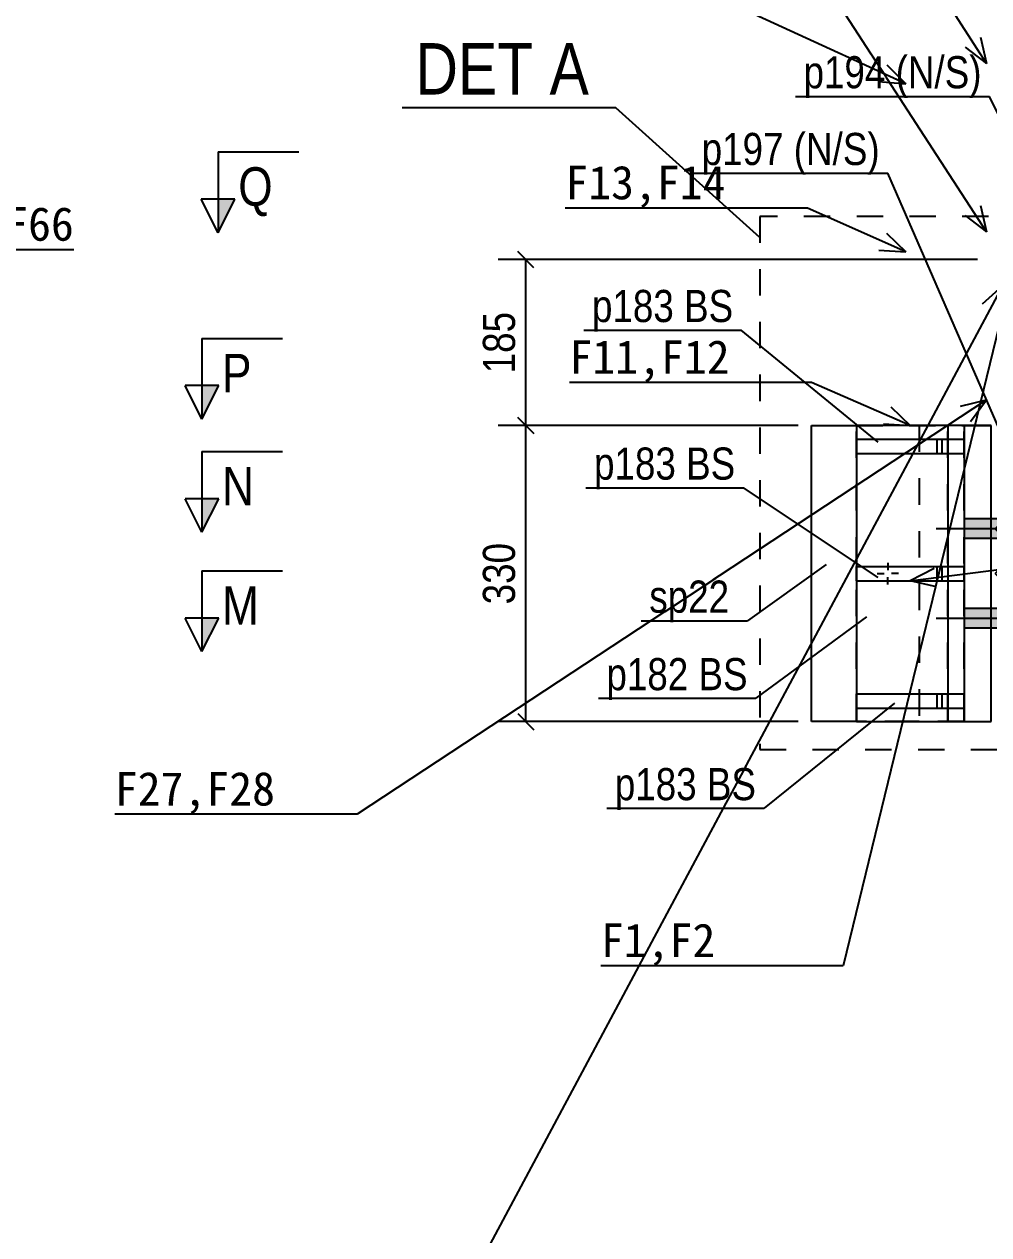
# Model space of a CAD drawing. Header units: millimetres. Extents: x -256 to 585, y -266 to 464.
# Drawn here: x -83.5 to -11.8, y 164.5 to 254.4 of the extents above; entities that cross this region are included whole.
import ezdxf

# ---------------------------------------------------------------- set-up
doc = ezdxf.new("R2010")
doc.units = ezdxf.units.MM
doc.linetypes.add('DXK_LINE_DOT2', pattern=[3.9198, 1.9599, -1.9599])
doc.layers.add('WELD_LABELS', color=5, linetype='Continuous')
doc.styles.add('Arial Narrow', font='ARIALN.TTF', dxfattribs={"height": 0.2})

# ---------------------------------------------------------------- blocks, each defined once
blk = doc.blocks.new('Part-252070812-3746 - 3710')
at = {"color": 2, "linetype": 'Continuous'}
for p, q in [((-13.667, 224.6), (-21.667, 224.6)), ((-21.667, 224.6), (-21.667, 223.6)), ((-14.867, 224.6), (-14.867, 223.6)), ((-21.667, 222.533), (-21.667, 214.133)), ((-14.867, 222.533), (-14.867, 214.133)), ((-21.667, 213.067), (-21.667, 204.667)), ((-14.867, 213.067), (-14.867, 204.667)), ((-21.667, 203.6), (-21.667, 202.6)), ((-14.867, 203.6), (-14.867, 202.6)), ((-21.667, 202.6), (-13.667, 202.6))]:
    blk.add_line(p, q, dxfattribs=at)
at = {"color": 7, "linetype": 'DXK_LINE_DOT2'}
for p, q in [((-13.667, 202.6), (-13.667, 224.6)), ((-21.667, 223.6), (-21.667, 222.533)), ((-14.867, 223.6), (-14.867, 222.533)), ((-21.667, 214.133), (-21.667, 213.067)), ((-14.867, 214.133), (-14.867, 213.067)), ((-21.667, 204.667), (-21.667, 203.6)), ((-14.867, 204.667), (-14.867, 203.6))]:
    blk.add_line(p, q, dxfattribs=at)
blk = doc.blocks.new('Part-252070812-3887 - 3710')
at = {"color": 7, "linetype": 'DXK_LINE_DOT2'}
for p, q in [((-21.667, 213.067), (-21.667, 214.133)), ((-21.667, 214.133), (-13.667, 214.133)), ((-15.667, 213.067), (-15.667, 214.133)), ((-15.334, 214.133), (-15.334, 213.067)), ((-13.667, 213.067), (-13.667, 214.133)), ((-21.667, 213.067), (-13.667, 213.067))]:
    blk.add_line(p, q, dxfattribs=at)
blk = doc.blocks.new('Part-252070812-3744 - 3710')
at = {"color": 2, "linetype": 'Continuous'}
for p, q in [((-25, 224.6), (-21.667, 224.6)), ((-25, 202.6), (-25, 224.6)), ((-21.667, 202.6), (-25, 202.6))]:
    blk.add_line(p, q, dxfattribs=at)
at = {"color": 7, "linetype": 'DXK_LINE_DOT2'}
for p, q in [((-21.667, 224.6), (-17, 224.6)), ((-17, 224.6), (-17, 202.6)), ((-17, 202.6), (-21.667, 202.6))]:
    blk.add_line(p, q, dxfattribs=at)
blk = doc.blocks.new('Bolt-252070812-3843 - 3710')
at = {"color": 3, "linetype": 'Continuous'}
for p, q in [((-19.334, 214.4), (-19.334, 213.867)), ((-20.134, 213.6), (-19.601, 213.6)), ((-19.334, 212.8), (-19.334, 213.333)), ((-18.534, 213.6), (-19.066, 213.6))]:
    blk.add_line(p, q, dxfattribs=at)
blk = doc.blocks.new('Part-252070812-3747 - 3710')
at = {"color": 2, "linetype": 'Continuous'}
for p, q in [((-21.667, 223.6), (-13.667, 223.6)), ((-21.667, 223.6), (-21.667, 222.533)), ((-15.334, 223.6), (-15.334, 222.533)), ((-21.667, 222.533), (-13.667, 222.533))]:
    blk.add_line(p, q, dxfattribs=at)
at = {"color": 7, "linetype": 'DXK_LINE_DOT2'}
for p, q in [((-15.667, 222.533), (-15.667, 223.6)), ((-13.667, 223.6), (-13.667, 222.533))]:
    blk.add_line(p, q, dxfattribs=at)
blk = doc.blocks.new('Part-252070812-3739 - 3710')
at = {"color": 2, "linetype": 'Continuous'}
for p, q in [((-13.667, 224.6), (-13.667, 202.6)), ((-11.667, 224.6), (-13.667, 224.6)), ((-11.667, 202.6), (-11.667, 224.6)), ((-11.367, 216.933), (-9.967, 218.333)), ((-11.367, 216.933), (-10.067, 215.633)), ((-11.367, 213.6), (-9.967, 215)), ((-11.367, 213.6), (-10.067, 212.3)), ((-13.667, 202.6), (-11.667, 202.6))]:
    blk.add_line(p, q, dxfattribs=at)
at = {"color": 7, "linetype": 'DXK_LINE_DOT2'}
for p, q in [((-13.667, 224.6), (-11.667, 224.6)), ((-13.667, 202.6), (-11.667, 202.6))]:
    blk.add_line(p, q, dxfattribs=at)
blk = doc.blocks.new('Part-252070812-3745 - 3710')
at = {"color": 7, "linetype": 'DXK_LINE_DOT2'}
for p, q in [((-21.667, 202.6), (-21.667, 224.6)), ((-21.667, 224.6), (-13.667, 224.6)), ((-14.867, 202.6), (-14.867, 224.6)), ((-13.667, 202.6), (-13.667, 224.6)), ((-13.667, 202.6), (-21.667, 202.6))]:
    blk.add_line(p, q, dxfattribs=at)
blk = doc.blocks.new('Part-252070812-3748 - 3710')
at = {"color": 7, "linetype": 'DXK_LINE_DOT2'}
for p, q in [((-21.667, 222.533), (-21.667, 223.6)), ((-21.667, 223.6), (-13.667, 223.6)), ((-15.667, 222.533), (-15.667, 223.6)), ((-15.334, 223.6), (-15.334, 222.533)), ((-13.667, 222.533), (-13.667, 223.6)), ((-21.667, 222.533), (-13.667, 222.533))]:
    blk.add_line(p, q, dxfattribs=at)
blk = doc.blocks.new('Part-252070812-3749 - 3710')
at = {"color": 2, "linetype": 'Continuous'}
for p, q in [((-21.667, 204.667), (-13.667, 204.667)), ((-21.667, 204.667), (-21.667, 203.6)), ((-15.334, 204.667), (-15.334, 203.6)), ((-21.667, 203.6), (-13.667, 203.6))]:
    blk.add_line(p, q, dxfattribs=at)
at = {"color": 7, "linetype": 'DXK_LINE_DOT2'}
for p, q in [((-15.667, 203.6), (-15.667, 204.667)), ((-13.667, 204.667), (-13.667, 203.6))]:
    blk.add_line(p, q, dxfattribs=at)
blk = doc.blocks.new('Part-252070812-3750 - 3710')
at = {"color": 7, "linetype": 'DXK_LINE_DOT2'}
for p, q in [((-21.667, 203.6), (-21.667, 204.667)), ((-21.667, 204.667), (-13.667, 204.667)), ((-15.667, 203.6), (-15.667, 204.667)), ((-15.334, 204.667), (-15.334, 203.6)), ((-13.667, 203.6), (-13.667, 204.667)), ((-21.667, 203.6), (-13.667, 203.6))]:
    blk.add_line(p, q, dxfattribs=at)
blk = doc.blocks.new('Bolt-252070812-3833 - 3710')
at = {"linetype": 'Continuous'}
for points in [[(-13.667, 217.667), (-13.667, 216.2), (-11.667, 216.2), (-11.667, 217.667)], [(-11.667, 217.667), (-11.667, 216.2), (-10.4, 216.2), (-10.4, 217.667)], [(-13.667, 211), (-13.667, 209.533), (-11.667, 209.533), (-11.667, 211)], [(-11.667, 211), (-11.667, 209.533), (-10.4, 209.533), (-10.4, 211)]]:
    blk.add_hatch(color=3, dxfattribs=at).paths.add_polyline_path(points)
at = {"color": 3, "linetype": 'Continuous'}
for p, q in [((-9.507, 216.933), (-15.733, 216.933)), ((-11.667, 217.667), (-13.667, 217.667)), ((-10.4, 217.667), (-11.667, 217.667)), ((-11.667, 216.2), (-13.667, 216.2)), ((-10.4, 216.2), (-11.667, 216.2)), ((-11.667, 211), (-13.667, 211)), ((-10.4, 211), (-11.667, 211)), ((-9.507, 210.267), (-15.733, 210.267)), ((-11.667, 209.533), (-13.667, 209.533)), ((-10.4, 209.533), (-11.667, 209.533))]:
    blk.add_line(p, q, dxfattribs=at)
at = {"color": 3, "linetype": 'DXK_LINE_DOT2'}
for p, q in [((-9.507, 216.933), (-15.733, 216.933)), ((-11.667, 217.667), (-13.667, 217.667)), ((-10.4, 217.667), (-11.667, 217.667)), ((-11.667, 216.2), (-13.667, 216.2)), ((-10.4, 216.2), (-11.667, 216.2)), ((-11.667, 211), (-13.667, 211)), ((-10.4, 211), (-11.667, 211)), ((-9.507, 210.267), (-15.733, 210.267)), ((-11.667, 209.533), (-13.667, 209.533)), ((-10.4, 209.533), (-11.667, 209.533))]:
    blk.add_line(p, q, dxfattribs=at)
blk = doc.blocks.new('Bolt-252070812-3838 - 3710')
at = {"color": 3, "linetype": 'Continuous'}
for p, q in [((-9.553, 216.933), (-15.733, 216.933)), ((-11.667, 217.667), (-13.667, 217.667)), ((-10.4, 217.667), (-11.667, 217.667)), ((-11.667, 216.2), (-13.667, 216.2)), ((-10.4, 216.2), (-11.667, 216.2))]:
    blk.add_line(p, q, dxfattribs=at)
at = {"color": 3, "linetype": 'DXK_LINE_DOT2'}
for p, q in [((-9.553, 216.933), (-15.733, 216.933)), ((-11.667, 217.667), (-13.667, 217.667)), ((-10.4, 217.667), (-11.667, 217.667)), ((-11.667, 216.2), (-13.667, 216.2)), ((-10.4, 216.2), (-11.667, 216.2))]:
    blk.add_line(p, q, dxfattribs=at)
blk = doc.blocks.new('Part-252070812-3865 - 3710')
at = {"color": 2, "linetype": 'Continuous'}
for p, q in [((-21.667, 214.133), (-13.667, 214.133)), ((-21.667, 214.133), (-21.667, 213.067)), ((-15.334, 214.133), (-15.334, 213.067)), ((-21.667, 213.067), (-13.667, 213.067))]:
    blk.add_line(p, q, dxfattribs=at)
at = {"color": 7, "linetype": 'DXK_LINE_DOT2'}
for p, q in [((-15.667, 213.067), (-15.667, 214.133)), ((-13.667, 214.133), (-13.667, 213.067))]:
    blk.add_line(p, q, dxfattribs=at)
blk = doc.blocks.new('StraightDimension-252070812-46903 - 3710')
at = {"color": 7, "linetype": 'Continuous'}
for p, q in [((-45.643, 236.333), (-46.843, 237.533)), ((-12.667, 236.933), (-48.293, 236.933)), ((-46.243, 224.6), (-46.243, 236.933)), ((-46.843, 225.2), (-45.643, 224)), ((-26, 224.6), (-48.293, 224.6))]:
    blk.add_line(p, q, dxfattribs=at)
at = {"color": 0}
blk.add_wipeout([(-46.543, 233.552), (-50.043, 233.552), (-50.043, 227.981), (-46.543, 227.981)], dxfattribs=at)
at = {"color": 4, "style": 'Arial Narrow'}
blk.add_text('185', height=2.3861, rotation=90.00021, dxfattribs=at).set_placement((-47.043, 228.481))
blk = doc.blocks.new('StraightDimension-252070812-46904 - 3710')
at = {"color": 7, "linetype": 'Continuous'}
for p, q in [((-45.643, 224), (-46.843, 225.2)), ((-26, 224.6), (-48.293, 224.6)), ((-46.243, 202.6), (-46.243, 224.6)), ((-26, 202.6), (-48.293, 202.6)), ((-46.843, 203.2), (-45.643, 202))]:
    blk.add_line(p, q, dxfattribs=at)
at = {"color": 0}
blk.add_wipeout([(-46.543, 216.385), (-50.043, 216.385), (-50.043, 210.815), (-46.543, 210.815)], dxfattribs=at)
at = {"color": 4, "style": 'Arial Narrow'}
blk.add_text('330', height=2.3861, rotation=90.00021, dxfattribs=at).set_placement((-47.043, 211.315))
blk = doc.blocks.new('Mark-252070812-3740 - 3710')
at = {"color": 7, "linetype": 'Continuous'}
for p in [(-23.912, 214.274), (-37.66, 210.095)]:
    blk.add_line(p, (-29.77, 210.095), dxfattribs=at)
at = {"color": 0}
blk.add_wipeout([(-31.12, 210.695), (-31.12, 213.195), (-37.06, 213.195), (-37.06, 210.695)], dxfattribs=at)
blk.add_wipeout([(-31.12, 210.695), (-31.12, 213.195), (-37.06, 213.195), (-37.06, 210.695)], dxfattribs=at)
at = {"color": 3, "style": 'Arial Narrow'}
blk.add_text('sp22', height=2.3861, dxfattribs=at).set_placement((-37.06, 210.695))
blk = doc.blocks.new('Mark-252070812-3949 - 3710')
at = {"color": 7, "linetype": 'Continuous'}
for p in [(-33.77, 243.36), (-9.551, 220.851)]:
    blk.add_line(p, (-19.34, 243.36), dxfattribs=at)
at = {"color": 0}
for points in [[(-27.077, 243.96), (-27.077, 246.46), (-33.17, 246.46), (-33.17, 243.96)], [(-19.94, 243.96), (-19.94, 246.46), (-26.327, 246.46), (-26.327, 243.96)]]:
    blk.add_wipeout(points, dxfattribs=at)
for points in [[(-27.077, 243.96), (-27.077, 246.46), (-33.17, 246.46), (-33.17, 243.96)], [(-19.94, 243.96), (-19.94, 246.46), (-26.327, 246.46), (-26.327, 243.96)]]:
    blk.add_wipeout(points, dxfattribs=at)
at = {"color": 3, "style": 'Arial Narrow'}
for s, p in [('p197', (-33.17, 243.96)), ('(N/', (-26.327, 243.96)), ('S)', (-22.677, 243.96))]:
    blk.add_text(s, height=2.3861, dxfattribs=at).set_placement(p)
blk = doc.blocks.new('Mark-252070812-3791 - 3710')
at = {"color": 7, "linetype": 'Continuous'}
for p in [(-26.202, 249.064), (-4.034, 233.062)]:
    blk.add_line(p, (-11.771, 249.064), dxfattribs=at)
at = {"color": 0}
for points in [[(-19.508, 249.664), (-19.508, 252.164), (-25.602, 252.164), (-25.602, 249.664)], [(-12.371, 249.664), (-12.371, 252.164), (-18.758, 252.164), (-18.758, 249.664)]]:
    blk.add_wipeout(points, dxfattribs=at)
for points in [[(-19.508, 249.664), (-19.508, 252.164), (-25.602, 252.164), (-25.602, 249.664)], [(-12.371, 249.664), (-12.371, 252.164), (-18.758, 252.164), (-18.758, 249.664)]]:
    blk.add_wipeout(points, dxfattribs=at)
at = {"color": 3, "style": 'Arial Narrow'}
for s, p in [('p194', (-25.602, 249.664)), ('(N/', (-18.758, 249.664)), ('S)', (-15.108, 249.664))]:
    blk.add_text(s, height=2.3861, dxfattribs=at).set_placement(p)
blk = doc.blocks.new('SectionMark-252070812-4645 - 3710')
at = {"color": 6, "linetype": 'Continuous'}
for p, q in [((-69.107, 244.933), (-63.107, 244.933)), ((-69.107, 244.933), (-69.107, 238.933)), ((-69.107, 238.933), (-70.357, 241.433))]:
    blk.add_line(p, q, dxfattribs=at)
at = {"color": 0, "linetype": 'Continuous'}
blk.add_wipeout([(-65.05, 240.933), (-65.05, 243.933), (-67.607, 243.933), (-67.607, 240.933)], dxfattribs=at)
at = {"linetype": 'Continuous'}
blk.add_hatch(color=6, dxfattribs=at).paths.add_polyline_path([(-69.107, 241.433), (-67.857, 241.433), (-69.107, 238.933)])
at = {"color": 6, "linetype": 'Continuous'}
for p, q in [((-67.857, 241.433), (-70.357, 241.433)), ((-69.107, 238.933), (-67.857, 241.433))]:
    blk.add_line(p, q, dxfattribs=at)
at = {"color": 6, "linetype": 'Continuous', "style": 'Arial Narrow'}
blk.add_text('Q', height=2.863, dxfattribs=at).set_placement((-67.607, 240.933))
blk = doc.blocks.new('SectionMark-252070812-4647 - 3710')
at = {"color": 6, "linetype": 'Continuous'}
for p, q in [((-70.313, 231.067), (-64.313, 231.067)), ((-70.313, 231.067), (-70.313, 225.067)), ((-70.313, 225.067), (-71.563, 227.567))]:
    blk.add_line(p, q, dxfattribs=at)
at = {"color": 0, "linetype": 'Continuous'}
blk.add_wipeout([(-66.622, 227.067), (-66.622, 230.067), (-68.813, 230.067), (-68.813, 227.067)], dxfattribs=at)
at = {"linetype": 'Continuous'}
blk.add_hatch(color=6, dxfattribs=at).paths.add_polyline_path([(-70.313, 227.567), (-69.063, 227.567), (-70.313, 225.067)])
at = {"color": 6, "linetype": 'Continuous'}
for p, q in [((-69.063, 227.567), (-71.563, 227.567)), ((-70.313, 225.067), (-69.063, 227.567))]:
    blk.add_line(p, q, dxfattribs=at)
at = {"color": 6, "linetype": 'Continuous', "style": 'Arial Narrow'}
blk.add_text('P', height=2.863, dxfattribs=at).set_placement((-68.813, 227.067))
blk = doc.blocks.new('SectionMark-252070812-4649 - 3710')
at = {"color": 6, "linetype": 'Continuous'}
for p, q in [((-70.313, 222.667), (-64.313, 222.667)), ((-70.313, 222.667), (-70.313, 216.667)), ((-70.313, 216.667), (-71.563, 219.167))]:
    blk.add_line(p, q, dxfattribs=at)
at = {"color": 0, "linetype": 'Continuous'}
blk.add_wipeout([(-66.44, 218.667), (-66.44, 221.667), (-68.813, 221.667), (-68.813, 218.667)], dxfattribs=at)
at = {"linetype": 'Continuous'}
blk.add_hatch(color=6, dxfattribs=at).paths.add_polyline_path([(-70.313, 219.167), (-69.063, 219.167), (-70.313, 216.667)])
at = {"color": 6, "linetype": 'Continuous'}
for p, q in [((-69.063, 219.167), (-71.563, 219.167)), ((-70.313, 216.667), (-69.063, 219.167))]:
    blk.add_line(p, q, dxfattribs=at)
at = {"color": 6, "linetype": 'Continuous', "style": 'Arial Narrow'}
blk.add_text('N', height=2.863, dxfattribs=at).set_placement((-68.813, 218.667))
blk = doc.blocks.new('SectionMark-252070812-4651 - 3710')
at = {"color": 6, "linetype": 'Continuous'}
for p, q in [((-70.313, 213.8), (-64.313, 213.8)), ((-70.313, 213.8), (-70.313, 207.8)), ((-70.313, 207.8), (-71.563, 210.3))]:
    blk.add_line(p, q, dxfattribs=at)
at = {"color": 0, "linetype": 'Continuous'}
blk.add_wipeout([(-66.074, 209.8), (-66.074, 212.8), (-68.813, 212.8), (-68.813, 209.8)], dxfattribs=at)
at = {"linetype": 'Continuous'}
blk.add_hatch(color=6, dxfattribs=at).paths.add_polyline_path([(-70.313, 210.3), (-69.063, 210.3), (-70.313, 207.8)])
at = {"color": 6, "linetype": 'Continuous'}
for p, q in [((-69.063, 210.3), (-71.563, 210.3)), ((-70.313, 207.8), (-69.063, 210.3))]:
    blk.add_line(p, q, dxfattribs=at)
at = {"color": 6, "linetype": 'Continuous', "style": 'Arial Narrow'}
blk.add_text('M', height=2.863, dxfattribs=at).set_placement((-68.813, 209.8))
blk = doc.blocks.new('DetailMark-252070812-4775 - 3710')
at = {"color": 6, "linetype": 'Continuous'}
for p, q in [((-39.552, 248.201), (-55.435, 248.201)), ((-28.851, 238.569), (-39.552, 248.201))]:
    blk.add_line(p, q, dxfattribs=at)
at = {"color": 6, "linetype": 'DXK_LINE_DOT2'}
for p, q in [((11.667, 240.144), (-28.851, 240.144)), ((-28.851, 240.144), (-28.851, 200.521)), ((11.667, 200.521), (11.667, 240.144)), ((-28.851, 200.521), (11.667, 200.521))]:
    blk.add_line(p, q, dxfattribs=at)
at = {"color": 0, "linetype": 'Continuous'}
for points in [[(-45.674, 249.201), (-45.674, 253.201), (-54.435, 253.201), (-54.435, 249.201)], [(-41.552, 249.201), (-41.552, 253.201), (-44.474, 253.201), (-44.474, 249.201)]]:
    blk.add_wipeout(points, dxfattribs=at)
at = {"color": 6, "linetype": 'Continuous', "style": 'Arial Narrow'}
for s, height, p in [('DET', 3.8177, (-54.435, 249.201)), ('A', 3.818, (-44.474, 249.201))]:
    blk.add_text(s, height=height, dxfattribs=at).set_placement(p)
blk = doc.blocks.new('MarkSet-252070812-4776 - 3710')
at = {"color": 7, "linetype": 'Continuous'}
for p in [(-41.769, 219.982), (-20.047, 213.3)]:
    blk.add_line(p, (-30.073, 219.982), dxfattribs=at)
at = {"color": 0}
for points in [[(-35.076, 220.582), (-35.076, 223.082), (-41.169, 223.082), (-41.169, 220.582)], [(-30.673, 220.582), (-30.673, 223.082), (-34.326, 223.082), (-34.326, 220.582)]]:
    blk.add_wipeout(points, dxfattribs=at)
for points in [[(-35.076, 220.582), (-35.076, 223.082), (-41.169, 223.082), (-41.169, 220.582)], [(-30.673, 220.582), (-30.673, 223.082), (-34.326, 223.082), (-34.326, 220.582)]]:
    blk.add_wipeout(points, dxfattribs=at)
at = {"color": 3, "style": 'Arial Narrow'}
for s, p in [('p183', (-41.169, 220.582)), ('BS', (-34.326, 220.582))]:
    blk.add_text(s, height=2.3861, dxfattribs=at).set_placement(p)
blk = doc.blocks.new('MarkSet-252070812-46951 - 3710')
at = {"color": 7, "linetype": 'Continuous'}
for p in [(-20.916, 210.387), (-40.849, 204.336)]:
    blk.add_line(p, (-29.153, 204.336), dxfattribs=at)
at = {"color": 0}
for points in [[(-34.155, 204.936), (-34.155, 207.436), (-40.249, 207.436), (-40.249, 204.936)], [(-29.753, 204.936), (-29.753, 207.436), (-33.405, 207.436), (-33.405, 204.936)]]:
    blk.add_wipeout(points, dxfattribs=at)
for points in [[(-34.155, 204.936), (-34.155, 207.436), (-40.249, 207.436), (-40.249, 204.936)], [(-29.753, 204.936), (-29.753, 207.436), (-33.405, 207.436), (-33.405, 204.936)]]:
    blk.add_wipeout(points, dxfattribs=at)
at = {"color": 3, "style": 'Arial Narrow'}
for s, p in [('p182', (-40.249, 204.936)), ('BS', (-33.405, 204.936))]:
    blk.add_text(s, height=2.3861, dxfattribs=at).set_placement(p)
blk = doc.blocks.new('MarkSet-252070812-46984 - 3710')
at = {"color": 7, "linetype": 'Continuous'}
for p in [(-18.852, 203.963), (-40.226, 196.162)]:
    blk.add_line(p, (-28.53, 196.162), dxfattribs=at)
at = {"color": 0}
for points in [[(-33.532, 196.762), (-33.532, 199.262), (-39.626, 199.262), (-39.626, 196.762)], [(-29.13, 196.762), (-29.13, 199.262), (-32.782, 199.262), (-32.782, 196.762)]]:
    blk.add_wipeout(points, dxfattribs=at)
for points in [[(-33.532, 196.762), (-33.532, 199.262), (-39.626, 199.262), (-39.626, 196.762)], [(-29.13, 196.762), (-29.13, 199.262), (-32.782, 199.262), (-32.782, 196.762)]]:
    blk.add_wipeout(points, dxfattribs=at)
at = {"color": 3, "style": 'Arial Narrow'}
for s, p in [('p183', (-39.626, 196.762)), ('BS', (-32.782, 196.762))]:
    blk.add_text(s, height=2.3861, dxfattribs=at).set_placement(p)
blk = doc.blocks.new('MarkSet-252070812-47009 - 3710')
at = {"color": 7, "linetype": 'Continuous'}
for p in [(-41.921, 231.692), (-20.047, 223.367)]:
    blk.add_line(p, (-30.225, 231.692), dxfattribs=at)
at = {"color": 0}
for points in [[(-35.227, 232.292), (-35.227, 234.792), (-41.321, 234.792), (-41.321, 232.292)], [(-30.825, 232.292), (-30.825, 234.792), (-34.477, 234.792), (-34.477, 232.292)]]:
    blk.add_wipeout(points, dxfattribs=at)
for points in [[(-35.227, 232.292), (-35.227, 234.792), (-41.321, 234.792), (-41.321, 232.292)], [(-30.825, 232.292), (-30.825, 234.792), (-34.477, 234.792), (-34.477, 232.292)]]:
    blk.add_wipeout(points, dxfattribs=at)
at = {"color": 3, "style": 'Arial Narrow'}
for s, p in [('p183', (-41.321, 232.292)), ('BS', (-34.477, 232.292))]:
    blk.add_text(s, height=2.3861, dxfattribs=at).set_placement(p)

msp = doc.modelspace()

# ---------------------------------------------------------------- linework, layer by layer
at = {"layer": 'WELD_LABELS', "color": 5}
for p, q in [((-97.828, 237.689), (-79.828, 237.689)), ((-58.781, 195.718), (-76.781, 195.718)), ((-22.66, 184.454), (-40.66, 184.454))]:
    msp.add_line(p, q, dxfattribs=at)

# ---------------------------------------------------------------- block references
for name in ['Part-252070812-3744 - 3710', 'Part-252070812-3746 - 3710', 'Part-252070812-3745 - 3710', 'Part-252070812-3739 - 3710', 'Part-252070812-3747 - 3710', 'Part-252070812-3748 - 3710', 'Bolt-252070812-3833 - 3710', 'Bolt-252070812-3838 - 3710', 'Part-252070812-3887 - 3710', 'Part-252070812-3865 - 3710', 'Bolt-252070812-3843 - 3710', 'Part-252070812-3749 - 3710', 'Part-252070812-3750 - 3710']:
    msp.add_blockref(name, (0, 0))

# ---------------------------------------------------------------- texts
at = {"layer": 'WELD_LABELS', "color": 5, "char_height": 2.5}
for s, insert, attachment_point in [('F65,F66', (-79.828, 237.689), 9), ('F27,F28', (-76.781, 195.718), 7), ('F1,F2', (-40.66, 184.454), 7)]:
    msp.add_mtext(s, dxfattribs=dict(at, insert=insert, attachment_point=attachment_point))

# ---------------------------------------------------------------- next in the draw order: block references
msp.add_blockref('StraightDimension-252070812-46903 - 3710', (0, 0))

# ---------------------------------------------------------------- next in the draw order: block references
msp.add_blockref('StraightDimension-252070812-46904 - 3710', (0, 0))

# ---------------------------------------------------------------- next in the draw order: block references
for name in ['Mark-252070812-3949 - 3710', 'Mark-252070812-3740 - 3710']:
    msp.add_blockref(name, (0, 0))

# ---------------------------------------------------------------- next in the draw order: block references
for name in ['Mark-252070812-3791 - 3710', 'SectionMark-252070812-4647 - 3710', 'SectionMark-252070812-4649 - 3710', 'SectionMark-252070812-4651 - 3710']:
    msp.add_blockref(name, (0, 0))

# ---------------------------------------------------------------- next in the draw order: block references
msp.add_blockref('SectionMark-252070812-4645 - 3710', (0, 0))

# ---------------------------------------------------------------- next in the draw order: block references
msp.add_blockref('DetailMark-252070812-4775 - 3710', (0, 0))

# ---------------------------------------------------------------- next in the draw order: linework, layer by layer
at = {"layer": 'WELD_LABELS', "color": 5}
for p, q in [((-12, 251.5), (-43.35, 300.297)), ((-12, 239), (-35.964, 275.902)), ((-18, 250), (-65.259, 271.693)), ((-12.439, 253.451), (-12, 251.5)), ((-13.592, 252.71), (-12, 251.5)), ((-19.421, 251.407), (-18, 250)), ((-19.994, 250.161), (-18, 250)), ((-25.303, 240.767), (-43.303, 240.767)), ((-18, 237.5), (-25.303, 240.767)), ((-13.598, 240.202), (-12, 239)), ((-12.448, 240.949), (-12, 239)), ((-19.435, 238.893), (-18, 237.5)), ((-19.995, 237.641), (-18, 237.5)), ((-12.296, 233.639), (-10.805, 234.972)), ((-19.115, 225.98), (-17.667, 224.6)), ((-13.946, 226.04), (-12, 226.5)), ((-13.192, 224.894), (-12, 226.5)), ((-17.667, 213.067), (14.08, 217.08)), ((-15.889, 213.983), (-17.667, 213.067)), ((-15.717, 212.622), (-17.667, 213.067))]:
    msp.add_line(p, q, dxfattribs=at)

# ---------------------------------------------------------------- next in the draw order: block references
for name in ['MarkSet-252070812-4776 - 3710', 'MarkSet-252070812-46951 - 3710']:
    msp.add_blockref(name, (0, 0))

# ---------------------------------------------------------------- next in the draw order: texts
at = {"layer": 'WELD_LABELS', "color": 5, "insert": (-43.303, 240.767), "char_height": 2.5, "attachment_point": 7}
msp.add_mtext('F13,F14', dxfattribs=at)

# ---------------------------------------------------------------- next in the draw order: block references
for name in ['MarkSet-252070812-47009 - 3710', 'MarkSet-252070812-46984 - 3710']:
    msp.add_blockref(name, (0, 0))

# ---------------------------------------------------------------- next in the draw order: linework, layer by layer
at = {"layer": 'WELD_LABELS', "color": 5}
for p, q in [((-10.805, 234.972), (-57.98, 146.798)), ((-10.333, 234.972), (-22.66, 184.454)), ((-25, 227.799), (-43, 227.799)), ((-17.667, 224.6), (-25, 227.799)), ((-12, 226.5), (-58.781, 195.718)), ((-19.663, 224.723), (-17.667, 224.6))]:
    msp.add_line(p, q, dxfattribs=at)

# ---------------------------------------------------------------- next in the draw order: texts
at = {"layer": 'WELD_LABELS', "color": 5, "insert": (-43, 227.799), "char_height": 2.5, "attachment_point": 7}
msp.add_mtext('F11,F12', dxfattribs=at)

doc.saveas('drawing.dxf')
